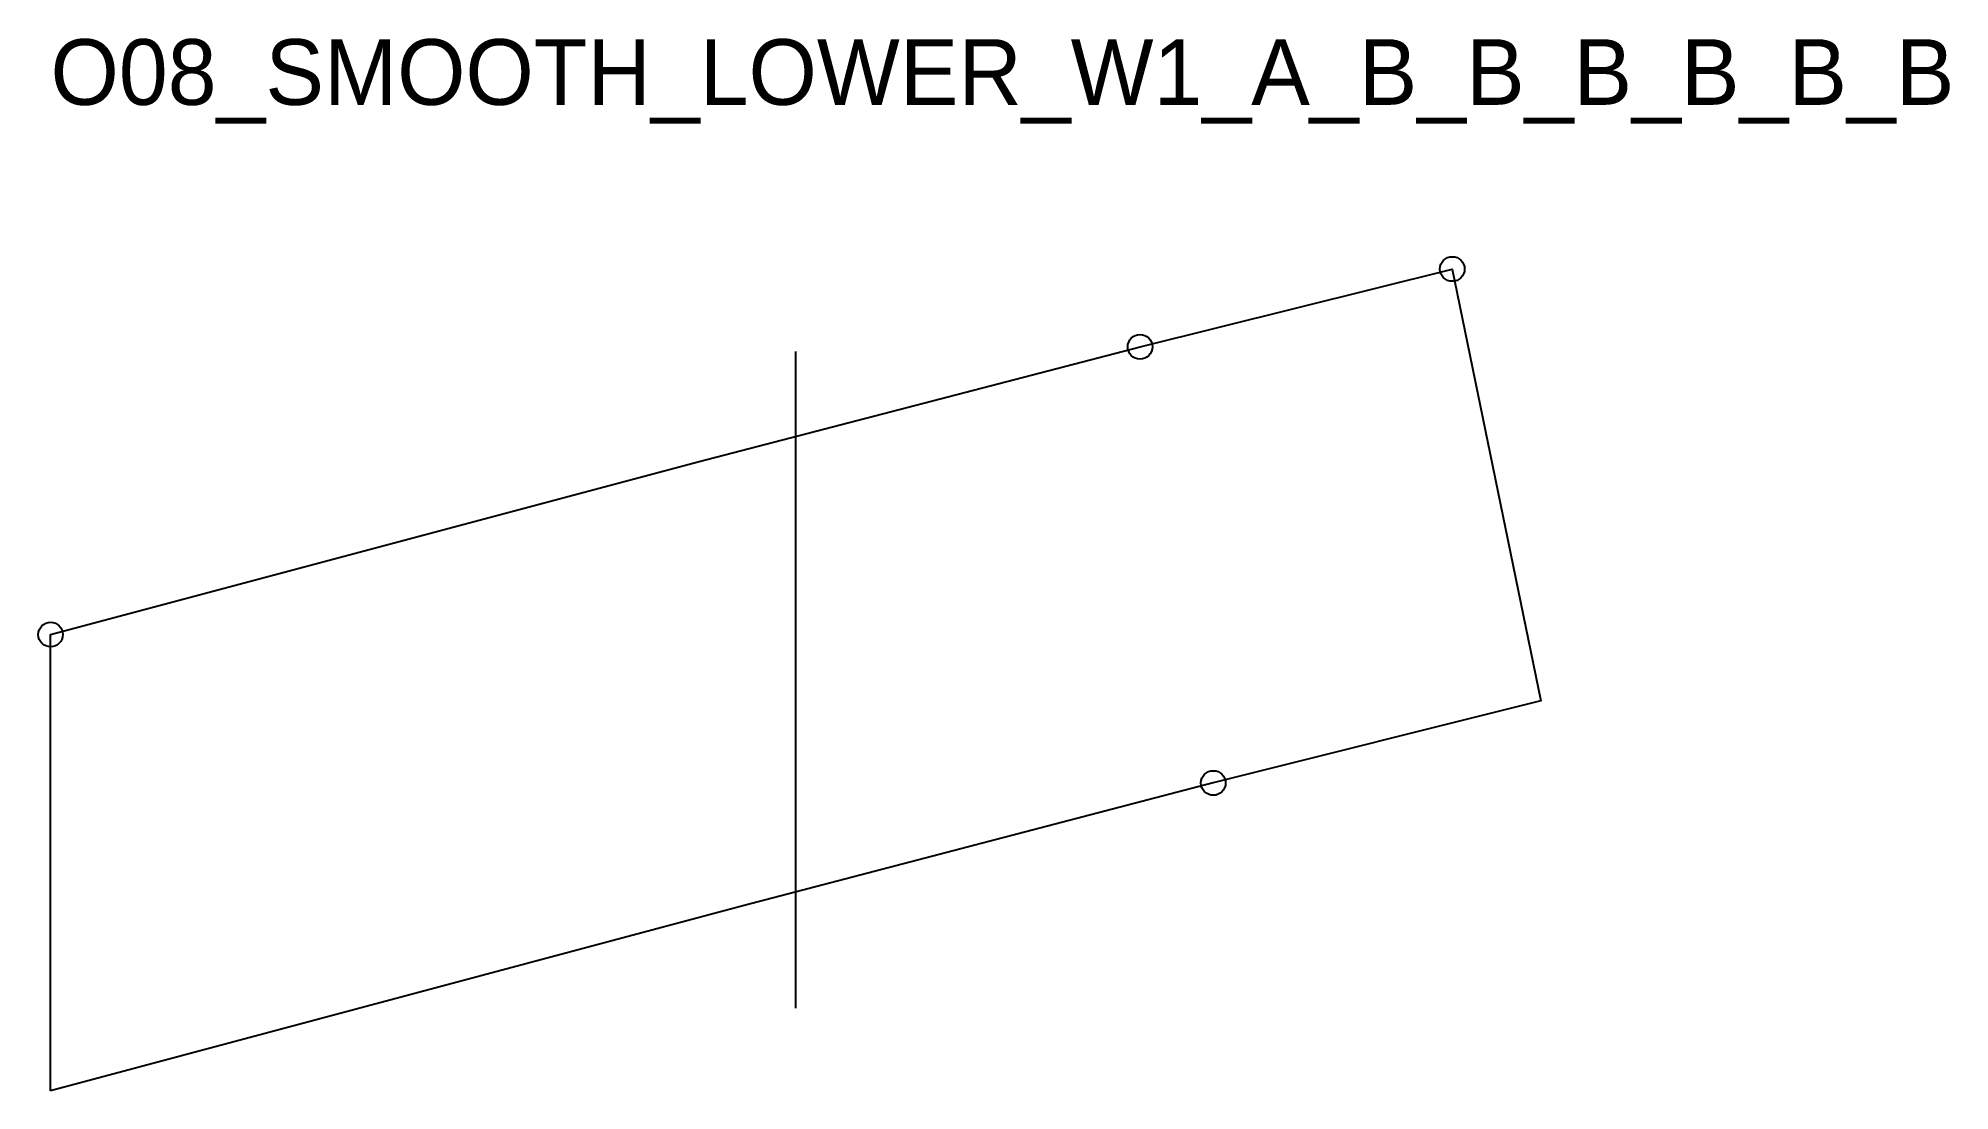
# Model space of a CAD drawing. Header units: millimetres. Extents: x -2 to 231, y 0 to 128.
import ezdxf

# ---------------------------------------------------------------- set-up
doc = ezdxf.new("R2010")
doc.units = ezdxf.units.MM
for name, color, linetype in [('CUT', 1, 'Continuous'), ('GRAIN', 3, 'Continuous'), ('ID', 7, 'Continuous'), ('NOTCH', 2, 'Continuous'), ('SEAM', 5, 'Continuous')]:
    doc.layers.add(name, color=color, linetype=linetype)

msp = doc.modelspace()

# ---------------------------------------------------------------- linework, layer by layer
at = {"layer": 'CUT'}
msp.add_lwpolyline([(0, 0), (0, 55.58), (79, 76.65), (132.7, 90.64), (170.73, 100.12), (181.53, 47.5), (141.62, 37.5), (84.47, 22.57), (0, 0)], close=True, dxfattribs=at)
at = {"layer": 'GRAIN'}
msp.add_line((90.77, 10.06), (90.77, 90.06), dxfattribs=at)
at = {"layer": 'NOTCH'}
for centre in [(170.73, 100.12), (132.7, 90.64), (0, 55.58), (141.62, 37.5)]:
    msp.add_circle(centre, 1.5, dxfattribs=at)
at = {"layer": 'SEAM'}
msp.add_lwpolyline([(0, 0), (0, 55.58), (79, 76.65), (132.7, 90.64), (170.73, 100.12), (181.53, 47.5), (141.62, 37.5), (84.47, 22.57)], close=True, dxfattribs=at)

# ---------------------------------------------------------------- texts
at = {"layer": 'ID'}
msp.add_text('O08_SMOOTH_LOWER_W1_A_B_B_B_B_B_B', height=8, dxfattribs=at).set_placement((0, 120.12))

doc.saveas('drawing.dxf')
